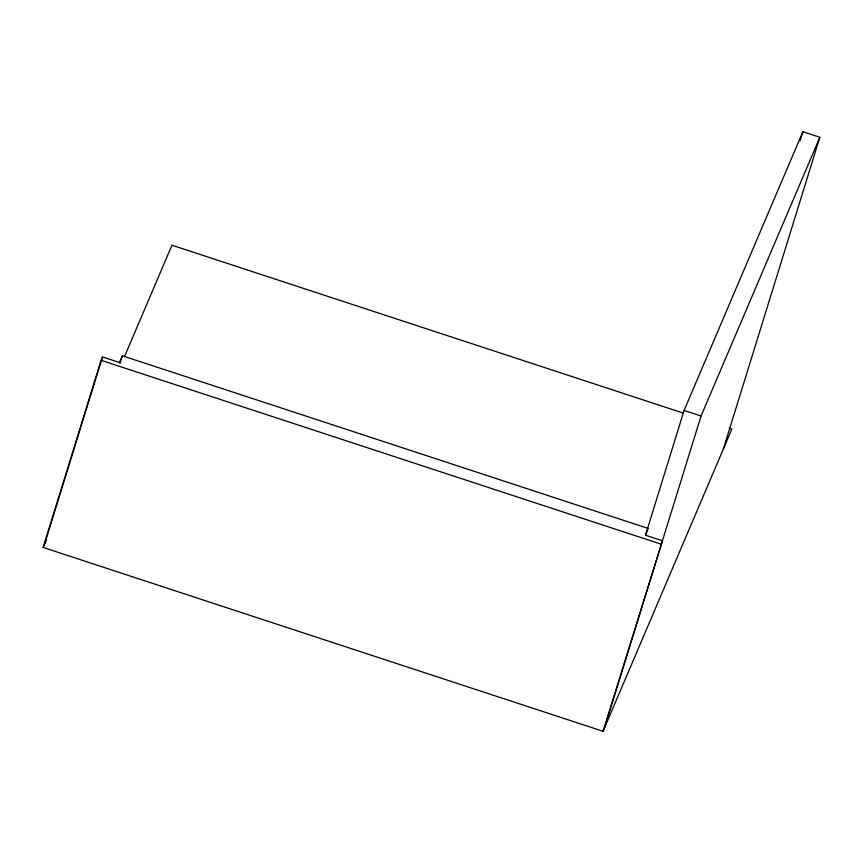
<?xml version="1.0" encoding="UTF-8"?>
<svg xmlns="http://www.w3.org/2000/svg" width="863" height="863" viewBox="0 0 863 863"><rect width="100%" height="100%" fill="white"/><g stroke="black" fill="none" stroke-linecap="round" stroke-linejoin="round"><path stroke-width="1.29" d="M729.321 428.21L731.878 429.051L603.064 731.295L43.15 547.455L101.079 360.303L102.514 356.948L119.482 362.514L122.341 355.793L648.329 528.49M44.585 544.1L102.514 356.948M119.968 363.474L122.341 355.793M645.546 534.952L684.089 410.443L802.881 131.705L819.85 137.282L723.291 449.202M603.064 731.295L662.428 540.777L645.47 535.211L647.854 529.612M604.499 727.941L701.058 416.009L819.85 137.282M800.098 140.691L802.881 131.705M43.15 547.455L46.322 540.022M124.455 356.699L171.964 245.211L683.302 413.107M684.089 410.443L701.058 416.009M101.079 360.303L661.004 544.143"/></g></svg>
